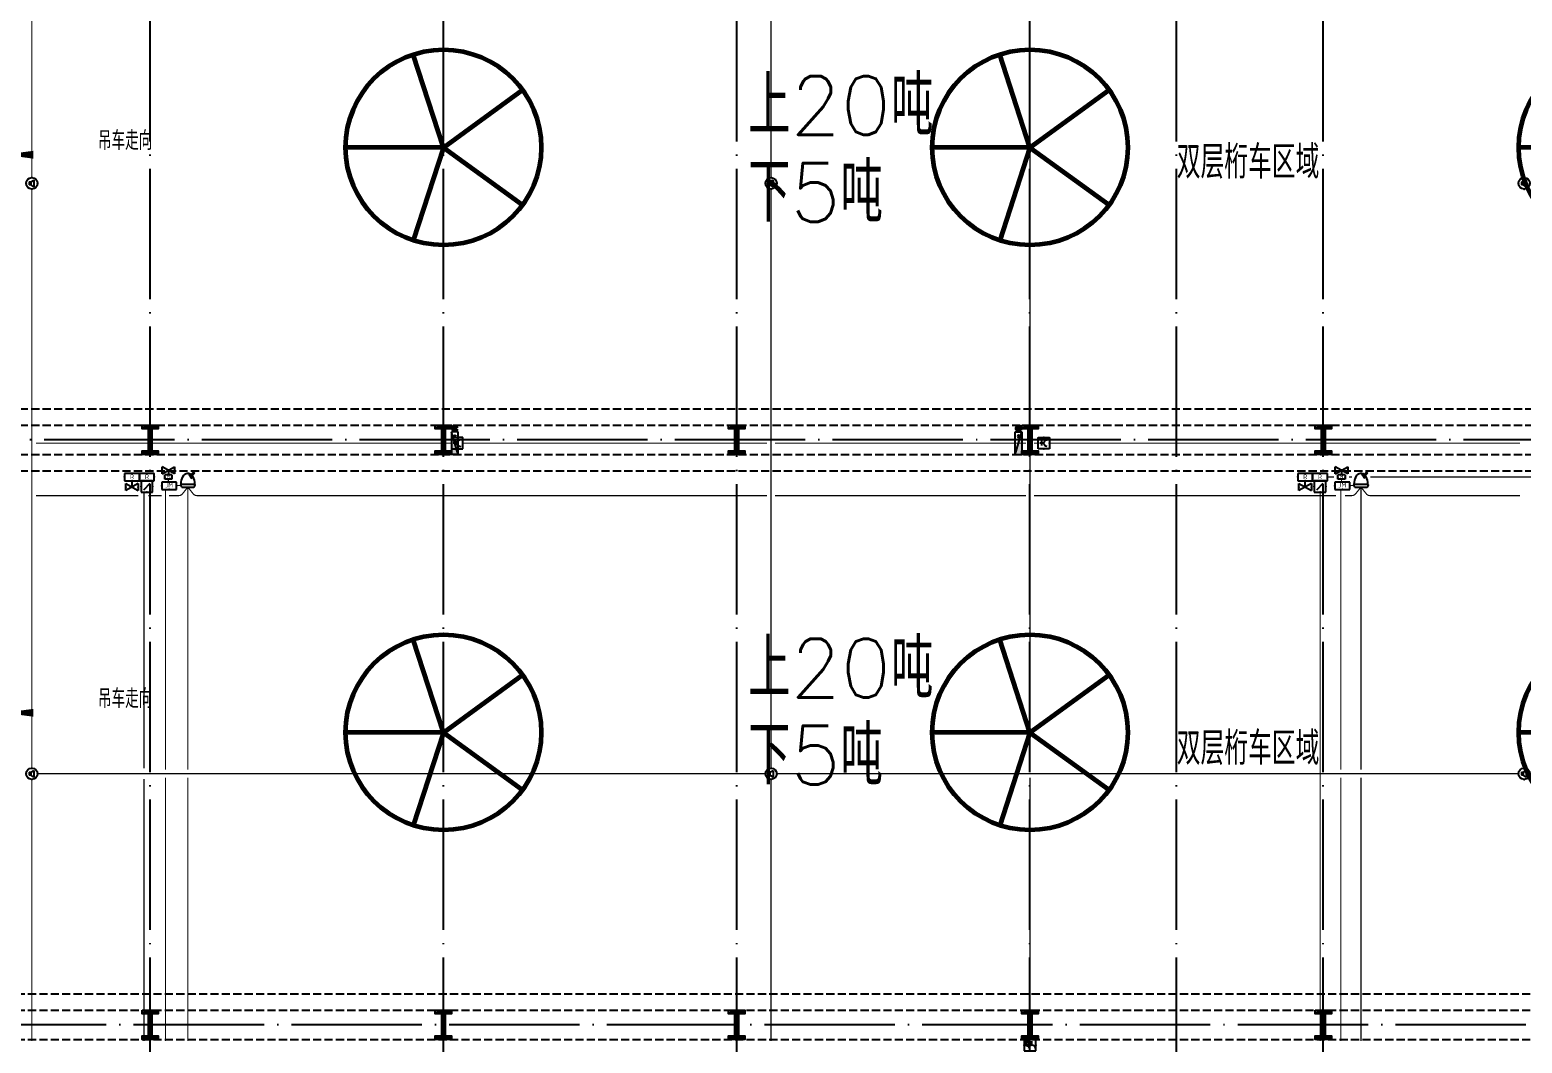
# Model space of a CAD drawing. Extents: x -1396510 to 1250330, y -1892470 to 1623980.
# Drawn here: x 707784 to 753579, y -1342486 to -1311392 of the extents above; entities that cross this region are included whole.
import ezdxf
from ezdxf.enums import TextEntityAlignment as Align

# ---------------------------------------------------------------- set-up
doc = ezdxf.new("R2010")
doc.units = 0
doc.header["$LTSCALE"] = 1000
doc.header["$MEASUREMENT"] = 0
doc.linetypes.add('DASH', pattern=[0.35, 0.25, -0.1])
doc.linetypes.add('DOTE', pattern=[2.42, 2, -0.2, 0.02, -0.2])
for name, color, linetype in [('A-AXIS-DOTE', 14, 'DOTE'), ('A-HATCH-2', 251, 'Continuous'), ('A-LIN-V', 9, 'Continuous'), ('A-WINDOW', 140, 'Continuous'), ('AS-COLN', 6, 'Continuous'), ('EQUIP-动力', 3, 'Continuous'), ('EQUIP-广播', 3, 'Continuous'), ('EQUIP-消防', 3, 'Continuous'), ('PUB_TEXT', 7, 'Continuous'), ('SB_ZF消火栓', 10, 'Continuous'), ('SB_ZF消火栓M', 10, 'Continuous'), ('SP-KDLA消防', 2, 'Continuous'), ('WIRE-照明', 1, 'Continuous'), ('建-箭头', 3, 'Continuous')]:
    doc.layers.add(name, color=color, linetype=linetype)
doc.layers.add('A-云线2', color=3, linetype='Continuous', plot=False)
doc.layers.add('LG-ZF消防', color=1, linetype='Continuous', lineweight=60)
doc.styles.add('_TEL_ATTDEF', font='GBENOR', dxfattribs={"width": 0.8, "height": 3, "bigfont": 'GBCBIG'})
doc.styles.add('_TEL_DIM', font='SIMPLEX', dxfattribs={"width": 0.8, "height": 3.5, "bigfont": 'HZTXT'})
doc.styles.add('A-STANDARD', font='SIMPLEX', dxfattribs={"bigfont": 'GBCBIG'})
doc.styles.get("Standard").update_dxf_attribs({"font": 'gbenor.shx', "bigfont": 'gbcbig.shx'})
doc.styles.add('TG_LINETYPE', font='SIMPLEX', dxfattribs={"width": 0.8, "height": 3, "bigfont": 'HZTXT'})
doc.linetypes.add('TG_B', pattern='A,1,-0.3,["B",TG_LINETYPE,S=0.1,R=0,X=-0.25,Y=-0.15],0', length=1.3)
doc.linetypes.add('TG_H', pattern='A,1,-0.3,["H",TG_LINETYPE,S=0.1,R=0,X=-0.25,Y=-0.15],0', length=1.3)
doc.linetypes.add('TG_TV', pattern='A,1,-0.6,["TV",TG_LINETYPE,S=0.1,R=0,X=-0.6,Y=-0.15],0', length=1.6)

# ---------------------------------------------------------------- blocks, each defined once
blk = doc.blocks.new('G$C2F382D44')
at = {"color": 0, "style": 'A-STANDARD'}
for s, p in [('上20吨', (-2949, 425)), ('下5吨', (-2952, -2245))]:
    blk.add_text(s, height=1800, dxfattribs=at).set_placement(p)
blk = doc.blocks.new('4324324')
at = {"layer": 'A-HATCH-2', "color": 8, "linetype": 'DASH'}
for p, q in [((-294754, 585770), (-128854, 585770)), ((-294754, 585270), (-128854, 585270)), ((-307354, 584370), (-128854, 584370)), ((-307354, 583870), (-128854, 583870)), ((-313054, 567820), (-128854, 567820)), ((-313054, 567320), (-128854, 567320)), ((-313054, 566420), (-128854, 566420))]:
    blk.add_line(p, q, dxfattribs=at)
blk = doc.blocks.new('w4324324')
at = {"layer": 'A-HATCH-2', "color": 0, "lineweight": 60}
for q in [(-1694760, 686605), (-1697614, 684532), (-1691907, 684532), (-1696524, 681178), (-1692997, 681178)]:
    blk.add_line((-1694760, 683605), q, dxfattribs=at)
blk.add_circle((-1694760, 683605), 3000, dxfattribs=at)
blk = doc.blocks.new('342343')
at = {"layer": 'A-LIN-V', "color": 8}
for p in [(1048660, 27556), (1066610, 27556), (1048660, 9556), (1066610, 9556), (1048660, -8444), (1066610, -8444)]:
    blk.add_blockref('w4324324', p, dxfattribs=at)
blk = doc.blocks.new('w42343243')
at = {"layer": 'A-HATCH-2', "color": 8}
blk.add_lwpolyline([(-165104, 621070), (-164604, 621070), (-164604, 620958), (-164800, 620958), (-164800, 620282), (-164604, 620282), (-164604, 620170), (-165104, 620170), (-165104, 620282), (-164908, 620282), (-164908, 620958), (-165104, 620958)], close=True, dxfattribs=at)
at = {"layer": 'AS-COLN', "color": 3}
blk.add_lwpolyline([(-165054, 621020), (-164654, 621020), (-164654, 621008), (-164850, 621008), (-164850, 620232), (-164654, 620232), (-164654, 620220), (-165054, 620220), (-165054, 620232), (-164858, 620232), (-164858, 621008), (-165054, 621008)], close=True, dxfattribs=at)
blk = doc.blocks.new('42343')
at = {"layer": 'A-WINDOW'}
for p in [(-72000, -35800), (-63000, -35800), (-54000, -35800), (-45000, -35800), (-36000, -35800), (-72000, -53750), (-63000, -53750), (-54000, -53750), (-45000, -53750), (-36000, -53750)]:
    blk.add_blockref('w42343243', p, dxfattribs=at)
blk = doc.blocks.new('A$C5D961328')
at = {"layer": 'SB_ZF消火栓'}
blk.add_hatch(color=256, dxfattribs=at).paths.add_polyline_path([(0, 40), (700, 40), (700, 240)])
for p, q in [((700, 240), (0, 240)), ((0, 240), (0, 40)), ((700, 240), (0, 40)), ((0, 40), (700, 40)), ((700, 240), (700, 40))]:
    blk.add_line(p, q, dxfattribs=at)
at = {"layer": 'SB_ZF消火栓', "color": 1}
blk.add_circle((140, 140), 32.5, dxfattribs=at)
blk = doc.blocks.new('we42342343234')
at = {"layer": 'LG-ZF消防'}
for centre in [(-227504, 585170), (-210204, 585170)]:
    blk.add_circle(centre, 50, dxfattribs=at)
at = {"layer": 'SB_ZF消火栓M', "rotation": 270}
blk.add_blockref('A$C5D961328', (-227644, 585070), dxfattribs=at)
at = {"layer": 'SB_ZF消火栓M', "xscale": -1.000000000000001, "rotation": 90}
blk.add_blockref('A$C5D961328', (-210064, 585070), dxfattribs=at)
blk = doc.blocks.new('世赫3#厂房一层0821')
at = {"layer": 'A-AXIS-DOTE', "color": 8, "ltscale": 2}
for p, q in [((76000, -79980), (76000, 5514)), ((85000, -79980), (85000, 5514)), ((94000, -79980), (94000, 5514)), ((103000, -79980), (103000, 5514)), ((107500, -79980), (107500, 5514)), ((112000, -79980), (112000, 5514)), ((192904.2, -35900), (-5155.8, -35900)), ((190814.2, -53850), (-5155.8, -53850))]:
    blk.add_line(p, q, dxfattribs=at)
at = {"layer": '建-箭头', "color": 8}
for points in [[(78412.2, -27150, 0, 0, 0), (71512.2, -27150, 0, 240, 0), (72412.2, -27150, 0, 0, 0)], [(78412.2, -44275, 0, 0, 0), (71512.2, -44275, 0, 240, 0), (72412.2, -44275, 0, 0, 0)]]:
    blk.add_lwpolyline(points, format="xyseb", dxfattribs=at)
at = {"color": 8}
for p in [(97304.2, -26960), (97304.2, -44230)]:
    blk.add_blockref('G$C2F382D44', p, dxfattribs=at)
at = {"layer": 'A-LIN-V', "color": 8, "rotation": 90}
blk.add_blockref('342343', (796160.7, 601225), dxfattribs=at)
at = {"layer": 'A-WINDOW'}
for name in ['42343', '4324324']:
    blk.add_blockref(name, (312854.2, -620720), dxfattribs=at)
at = {"layer": 'SB_ZF消火栓'}
blk.add_blockref('we42342343234', (312854.2, -620720), dxfattribs=at)
at = {"layer": 'PUB_TEXT', "color": 8}
for p in [(107504.8, -27880.8), (107504.8, -45870.8)]:
    blk.add_text('双层桁车区域', height=1012.77, dxfattribs=at).set_placement(p)
at = {"layer": '建-箭头', "color": 7, "style": 'A-STANDARD'}
for p in [(74399.8, -27003.1), (74399.8, -44128.1)]:
    blk.add_text('吊车走向', height=578.72, dxfattribs=at).set_placement(p)
blk = doc.blocks.new('$equip$00002656')
for p, q in [((-0.5, 1), (-0.5, 0)), ((0.5, 1), (-0.5, 1)), ((-0.5, 0), (0.5, 0)), ((-0.22, 0.33), (0.22, 0.33)), ((0, 0.5), (0, 0.15)), ((0.5, 0), (0.5, 1))]:
    blk.add_line(p, q)
at = {"const_width": 0.0571}
blk.add_lwpolyline([(-0.5, 1), (0.5, 1), (0.5, 0), (-0.5, 0), (-0.5, 1), (0.5, 1)], dxfattribs=at)
blk.add_arc((0, 0.8), 0.3, 180, 0)
for p in [(-0.5, 0.5), (0, 1), (0, 0), (0.5, 0.5)]:
    blk.add_point(p)
at = {"color": 7, "flags": 1}
for tag, height, p in [('A', 0.00002, (0, 0)), ('B', 0.4, (0.76, 0.29))]:
    blk.add_attdef(tag, text='', height=height, dxfattribs=at).set_placement(p, align=Align.MIDDLE_CENTER)
blk = doc.blocks.new('$equip$00002341')
for p, q in [((-0.24, 0.14), (-0.24, -0.14)), ((-0.24, 0.14), (-0.1, 0.14)), ((-0.1, 0.14), (0.17, 0.28)), ((-0.1, 0.14), (-0.1, -0.14)), ((0.17, 0.28), (0.17, -0.3)), ((-0.1, -0.14), (-0.24, -0.14)), ((0.17, -0.3), (-0.1, -0.14))]:
    blk.add_line(p, q)
at = {"const_width": 0.0571}
blk.add_lwpolyline([(-0.5, 0, -1), (0.5, 0, -1), (-0.5, 0, -1.463176)], format="xyb", dxfattribs=at)
blk.add_circle((0, 0), 0.5)
for p in [(-0.5, 0), (0, 0.5), (0.5, 0), (0, -0.5)]:
    blk.add_point(p)
at = {"color": 7, "style": '_TEL_DIM', "flags": 1}
blk.add_attdef('A', text='', height=0.00002, dxfattribs=at).set_placement((0, 0), align=Align.MIDDLE_CENTER)
blk = doc.blocks.new('$equip$00002655')
for p, q in [((-0.5, 1), (-0.5, 0)), ((0.5, 1), (-0.5, 1)), ((-0.5, 0), (0.5, 0)), ((-0.17, 0.5), (-0.17, 0.15)), ((0.5, 0), (0.5, 1))]:
    blk.add_line(p, q)
at = {"const_width": 0.0571}
blk.add_lwpolyline([(-0.5, 1), (0.5, 1), (0.5, 0), (-0.5, 0), (-0.5, 1), (0.5, 1)], dxfattribs=at)
for radius in [0.226, 0.113]:
    blk.add_circle((0.23, 0.36), radius)
blk.add_arc((-0.17, 0.8), 0.3, 180, 0)
for p in [(-0.5, 0.5), (0, 1), (0, 0), (0.5, 0.5)]:
    blk.add_point(p)
at = {"color": 7, "flags": 1}
for tag, height, p in [('A', 0.00002, (0, 0)), ('B', 0.4, (0.76, 0.29))]:
    blk.add_attdef(tag, text='', height=height, dxfattribs=at).set_placement(p, align=Align.MIDDLE_CENTER)
blk = doc.blocks.new('$equip$00002773')
for p, q in [((0.65, 0.65), (-0.65, 0.65)), ((-0.65, 0.65), (-0.65, 0)), ((-0.65, 0), (0.65, 0)), ((0.65, 0), (0.65, 0.65))]:
    blk.add_line(p, q)
at = {"const_width": 0.04}
blk.add_lwpolyline([(-0.65, 0.65), (-0.65, 0), (0.65, 0), (0.65, 0.65), (-0.65, 0.65), (-0.65, 0)], dxfattribs=at)
for p in [(-0.65, 0.33), (0, 0.65), (0, 0), (0.65, 0.33)]:
    blk.add_point(p)
at = {"color": 7}
blk.add_attdef('$TEXT$', text='', height=0.4, dxfattribs=at).set_placement((0.01, 0.34), align=Align.MIDDLE_CENTER)
at = {"color": 7, "flags": 1}
for tag, p in [('A', (0, 0)), ('B', (0.9, 0.25))]:
    blk.add_attdef(tag, text='', height=0.4, dxfattribs=at).set_placement(p, align=Align.MIDDLE_CENTER)
blk = doc.blocks.new('$equip$00003146')
for p, q in [((-0.31, 0), (0.31, 0)), ((-0.31, -0.38), (-0.31, 0)), ((0.31, 0), (0.31, -0.38)), ((0.55, -0.49), (-0.55, -1.09)), ((-0.55, -0.49), (0.55, -1.09)), ((-0.55, -1.09), (-0.55, -0.49)), ((-0.31, -0.38), (0.31, -0.38)), ((0, -0.79), (0, -0.38)), ((0.55, -0.49), (0.55, -1.09))]:
    blk.add_line(p, q)
for p in [(0, 0), (-0.55, -0.79), (-0.31, -0.19), (0, -0.79), (0.31, -0.19), (0.55, -0.79)]:
    blk.add_point(p)
at = {"color": 7, "style": '_TEL_DIM'}
blk.add_attdef('$TEXT$', text='', height=0.3, dxfattribs=at).set_placement((0, -0.19), align=Align.MIDDLE_CENTER)
at = {"color": 7, "style": '_TEL_DIM', "flags": 1}
for tag in ['A', 'REMARK']:
    blk.add_attdef(tag, text='', height=0.00002, dxfattribs=at).set_placement((0, 0), align=Align.MIDDLE_CENTER)
blk = doc.blocks.new('A$C7E452847')
at = {"layer": 'SP-KDLA消防', "color": 0}
for p, q in [((-257, 0), (-300, -46)), ((-257, 0), (257, 0)), ((-300, -71), (-300, -46)), ((-300, -71), (-300, -95)), ((-280, -116), (-300, -95)), ((-280, -116), (280, -116)), ((-280, -116), (-276, -203)), ((-276, -203), (-261, -288)), ((-261, -288), (-238, -366)), ((-238, -366), (-207, -436)), ((-207, -436), (-169, -495)), ((-169, -495), (-125, -541)), ((-125, -541), (-77, -573)), ((-77, -573), (-26, -589)), ((-26, -589), (26, -589)), ((26, -589), (77, -573)), ((41, -515), (67, -493)), ((41, -515), (60, -550)), ((60, -550), (96, -526)), ((67, -493), (90, -463)), ((77, -573), (125, -541)), ((90, -463), (111, -425)), ((96, -526), (130, -491)), ((111, -425), (128, -381)), ((125, -541), (169, -495)), ((128, -381), (182, -396)), ((130, -491), (158, -448)), ((250, -646), (136, -532)), ((158, -448), (182, -396)), ((169, -495), (207, -436)), ((176, -486), (293, -603)), ((207, -436), (238, -366)), ((238, -366), (261, -288)), ((293, -603), (250, -646)), ((257, 0), (300, -46)), ((261, -288), (276, -203)), ((276, -203), (280, -116)), ((280, -116), (300, -95)), ((300, -46), (300, -71)), ((300, -95), (300, -71))]:
    blk.add_line(p, q, dxfattribs=at)
blk = doc.blocks.new('$equip$00002760')
for p, q in [((0.5, 0.5), (-0.5, 0.5)), ((-0.5, 0.5), (-0.5, -0.5)), ((-0.28, -0.28), (0.28, 0.28)), ((0.5, -0.5), (0.5, 0.5)), ((-0.5, -0.5), (0.5, -0.5))]:
    blk.add_line(p, q)
at = {"const_width": 0.0571}
blk.add_lwpolyline([(-0.5, 0.5), (0.5, 0.5), (0.5, -0.5), (-0.5, -0.5), (-0.5, 0.5), (0.5, 0.5)], dxfattribs=at)
for p in [(-0.5, 0), (0, 0.5), (0.5, 0), (0, -0.5)]:
    blk.add_point(p)
blk.add_solid([(0.28, 0.28), (0.07, 0.12), (0.12, 0.07)])
at = {"color": 7, "flags": 1}
for tag, height, p in [('A', 0.00002, (0, 0)), ('B', 0.4, (0.75, -0.25))]:
    blk.add_attdef(tag, text='', height=height, dxfattribs=at).set_placement(p, align=Align.MIDDLE_CENTER)
blk = doc.blocks.new('$equip$00002794')
for p, q in [((0, -0.55), (0, 0)), ((0, 0), (0.23, 0)), ((-0.55, -0.85), (-0.55, -0.25)), ((-0.55, -0.25), (0.55, -0.85)), ((0.55, -0.25), (-0.55, -0.85)), ((0.55, -0.25), (0.55, -0.85))]:
    blk.add_line(p, q)
for p in [(-0.55, -0.55), (0, -0.55), (0.55, -0.55)]:
    blk.add_point(p)
at = {"color": 7, "flags": 1}
for tag, height, p in [('A', 0.00002, (0, 0)), ('B', 0.4, (0.8, -0.61))]:
    blk.add_attdef(tag, text='', height=height, dxfattribs=at).set_placement(p, align=Align.MIDDLE_CENTER)

msp = doc.modelspace()

# ---------------------------------------------------------------- linework, layer by layer
at = {"layer": 'WIRE-照明', "color": 2, "linetype": 'TG_B', "ltscale": 0.7, "const_width": 35}
for points in [[(707845.4, -1315926.7), (707845.4, -1299139)], [(730530.2, -1315926.7), (730530.2, -1299139)], [(707845.4, -1334043.4), (707845.4, -1316276.7)], [(730530.2, -1334043.4), (730530.2, -1316276.7)], [(707845.4, -1342424), (707845.4, -1334393.4)], [(708020.4, -1334218.4), (730355.2, -1334218.4)], [(730530.2, -1342424), (730530.2, -1334393.4)], [(730705.2, -1334218.4), (753466.6, -1334218.4)]]:
    msp.add_lwpolyline(points, dxfattribs=at)
at = {"layer": 'WIRE-照明', "color": 6, "linetype": 'TG_H', "ltscale": 0.7, "const_width": 35}
for points in [[(738475.8, -1334076.7), (738475.8, -1305574)], [(738475.8, -1342374.1), (738475.8, -1334335)]]:
    msp.add_lwpolyline(points, dxfattribs=at)
at = {"layer": 'WIRE-照明', "linetype": 'Continuous', "const_width": 35}
for points in [[(720725.8, -1324075.8), (707970.4, -1324075.8)], [(730405.2, -1324075.8), (721075.8, -1324075.8)], [(738350.8, -1324075.8), (730655.2, -1324075.8)], [(738725.8, -1324075.8), (738600.8, -1324075.8)], [(753516.6, -1324075.8), (739075.8, -1324075.8)], [(712034.8, -1325184), (712034.8, -1325271.1)], [(747806.6, -1325114.7), (747603.3, -1325114.7)], [(748034.8, -1325184), (748034.8, -1325271.1)], [(748360.3, -1325114.7), (748268.9, -1325114.7)], [(782688.4, -1325114.7), (748922.3, -1325114.7)], [(711287, -1325579.8), (711287, -1334057.8)], [(711946, -1325498.6), (711946, -1334093.4)], [(712289.3, -1325371.2), (712413.4, -1325371.2)], [(747379.7, -1342424), (747379.7, -1325579.8)], [(748012, -1325498.6), (748012, -1334093.4)], [(748289.3, -1325371.2), (748413.4, -1325371.2)], [(711287, -1334378.9), (711287, -1342423)], [(711946, -1334343.4), (711946, -1342424)], [(748012, -1334343.4), (748012, -1342424)]]:
    msp.add_lwpolyline(points, dxfattribs=at)
at = {"layer": 'WIRE-照明', "color": 1, "linetype": 'TG_TV', "ltscale": 0.7, "const_width": 35}
for points in [[(711112, -1325684.4), (707970.4, -1325684.4)], [(711827.6, -1325684.4), (711417.1, -1325684.4)], [(712352.4, -1325684.4), (712059.5, -1325684.4)], [(712632.4, -1325422.8), (712469.9, -1325627.7)], [(712632.4, -1325422.8), (712794.9, -1325627.7)], [(712632.4, -1334093.4), (712632.4, -1325422.8)], [(730405.2, -1325684.4), (712912.4, -1325684.4)], [(738350.8, -1325684.4), (730655.2, -1325684.4)], [(747866.5, -1325684.4), (738600.8, -1325684.4)], [(748352.4, -1325684.4), (748147, -1325684.4)], [(748632.4, -1325422.8), (748469.9, -1325627.7)], [(748632.4, -1325422.8), (748794.9, -1325627.7)], [(748632.4, -1334093.4), (748632.4, -1325422.8)], [(753516.6, -1325684.4), (748912.4, -1325684.4)], [(712632.4, -1342424), (712632.4, -1334343.4)], [(748632.4, -1342424), (748632.4, -1334343.4)]]:
    msp.add_lwpolyline(points, dxfattribs=at)
for points in [[(712469.9, -1325627.7, -0.2288971), (712352.4, -1325684.4)], [(712794.9, -1325627.7, 0.2288971), (712912.4, -1325684.4)], [(748469.9, -1325627.7, -0.2288971), (748352.4, -1325684.4)], [(748794.9, -1325627.7, 0.2288971), (748912.4, -1325684.4)]]:
    msp.add_lwpolyline(points, format="xyb", dxfattribs=at)

# ---------------------------------------------------------------- block references
at = {"layer": 'A-云线2'}
msp.add_blockref('世赫3#厂房一层0821', (635475.8, -1288074), dxfattribs=at)
at = {"layer": 'EQUIP-动力'}
ref = msp.add_blockref('$equip$00003146', (712034.8, -1325184), dxfattribs=dict(at, xscale=349.9999999999999, yscale=349.9999999999999, zscale=349.9999999999999, rotation=179.999999793739))
ref.add_attrib('$TEXT$', 'M', dxfattribs={"layer": '0', "color": 7, "height": 105, "rotation": 0.00003, "style": '_TEL_ATTDEF'}).set_placement((712034.8, -1325100), align=Align.MIDDLE_CENTER)
ref = msp.add_blockref('$equip$00003146', (748034.8, -1325184), dxfattribs=dict(at, xscale=349.9999999999999, yscale=349.9999999999999, zscale=349.9999999999999, rotation=179.999999793739))
ref.add_attrib('$TEXT$', 'M', dxfattribs={"layer": '0', "color": 7, "height": 105, "rotation": 0.00003, "style": '_TEL_ATTDEF'}).set_placement((748034.8, -1325100), align=Align.MIDDLE_CENTER)
at = {"layer": 'EQUIP-广播', "xscale": 350, "yscale": 350, "zscale": 350}
for p in [(707845.4, -1316101.7), (730530.2, -1316101.7), (753641.6, -1316101.7), (707845.4, -1334218.4), (730530.2, -1334218.4), (753641.6, -1334218.4)]:
    msp.add_blockref('$equip$00002341', p, dxfattribs=at)
at = {"layer": 'EQUIP-消防', "yscale": 350, "zscale": 350}
for name, p, xscale, rotation in [('$equip$00002656', (720725.8, -1324074), 350, 270), ('$equip$00002656', (738725.8, -1324074), -350, 270), ('$equip$00002655', (738475.8, -1342374), 350, 180)]:
    msp.add_blockref(name, p, dxfattribs=dict(at, xscale=xscale, rotation=rotation))
at = {"layer": 'EQUIP-消防', "linetype": 'ByBlock'}
ref = msp.add_blockref('$equip$00002773', (710920.8, -1325228.5), dxfattribs=dict(at, xscale=349.9999999999999, yscale=349.9999999999999, zscale=349.9999999999999, rotation=359.9999999660355))
ref.add_attrib('$TEXT$', 'R', dxfattribs={"layer": '0', "color": 7, "height": 140, "rotation": 0.00001, "style": '_TEL_ATTDEF'}).set_placement((710923, -1325108.4), align=Align.MIDDLE_CENTER)
at = {"layer": 'EQUIP-消防', "linetype": 'ByBlock', "xscale": 349.9999999999999, "yscale": 349.9999999999999, "zscale": 349.9999999999999, "rotation": 359.9999999660355}
for name, p in [('$equip$00002794', (710920.8, -1325228.5)), ('$equip$00002760', (711375.8, -1325404.8)), ('$equip$00002794', (746920.8, -1325228.5)), ('$equip$00002760', (747375.8, -1325404.8))]:
    msp.add_blockref(name, p, dxfattribs=at)
at = {"layer": 'EQUIP-消防', "linetype": 'ByBlock'}
ref = msp.add_blockref('$equip$00002773', (711375.8, -1325228.5), dxfattribs=dict(at, xscale=349.9999999999999, yscale=349.9999999999999, zscale=349.9999999999999, rotation=359.9999999660355))
ref.add_attrib('$TEXT$', 'R', dxfattribs={"layer": '0', "color": 7, "height": 140, "rotation": 0.00001, "style": '_TEL_ATTDEF'}).set_placement((711378, -1325108.4), align=Align.MIDDLE_CENTER)
at = {"layer": 'EQUIP-消防'}
ref = msp.add_blockref('$equip$00002773', (712061.8, -1325271.1), dxfattribs=dict(at, xscale=349.9999999999999, yscale=349.9999999999999, zscale=349.9999999999999, rotation=179.9999998878643))
ref.add_attrib('$TEXT$', 'JM', dxfattribs={"layer": '0', "color": 7, "height": 140, "style": '_TEL_ATTDEF'}).set_placement((712059.7, -1325363), align=Align.MIDDLE_CENTER)
at = {"layer": 'EQUIP-消防', "linetype": 'ByBlock'}
ref = msp.add_blockref('$equip$00002773', (746920.8, -1325228.5), dxfattribs=dict(at, xscale=349.9999999999999, yscale=349.9999999999999, zscale=349.9999999999999, rotation=359.9999999660355))
ref.add_attrib('$TEXT$', 'R', dxfattribs={"layer": '0', "color": 7, "height": 140, "rotation": 0.00001, "style": '_TEL_ATTDEF'}).set_placement((746923, -1325108.4), align=Align.MIDDLE_CENTER)
ref = msp.add_blockref('$equip$00002773', (747375.8, -1325228.5), dxfattribs=dict(at, xscale=349.9999999999999, yscale=349.9999999999999, zscale=349.9999999999999, rotation=359.9999999660355))
ref.add_attrib('$TEXT$', 'R', dxfattribs={"layer": '0', "color": 7, "height": 140, "rotation": 0.00001, "style": '_TEL_ATTDEF'}).set_placement((747378, -1325108.4), align=Align.MIDDLE_CENTER)
at = {"layer": 'EQUIP-消防'}
ref = msp.add_blockref('$equip$00002773', (748061.8, -1325271.1), dxfattribs=dict(at, xscale=349.9999999999999, yscale=349.9999999999999, zscale=349.9999999999999, rotation=179.9999998878643))
ref.add_attrib('$TEXT$', 'JM', dxfattribs={"layer": '0', "color": 7, "height": 140, "style": '_TEL_ATTDEF'}).set_placement((748059.7, -1325363), align=Align.MIDDLE_CENTER)
at = {"layer": 'SP-KDLA消防', "color": 3, "xscale": -0.7299999999999998, "yscale": 0.7299999999999998, "zscale": 0.7299999999999998, "rotation": 180}
for p in [(712632.4, -1325422.8), (748632.4, -1325422.8)]:
    msp.add_blockref('A$C7E452847', p, dxfattribs=at)

doc.saveas('drawing.dxf')
